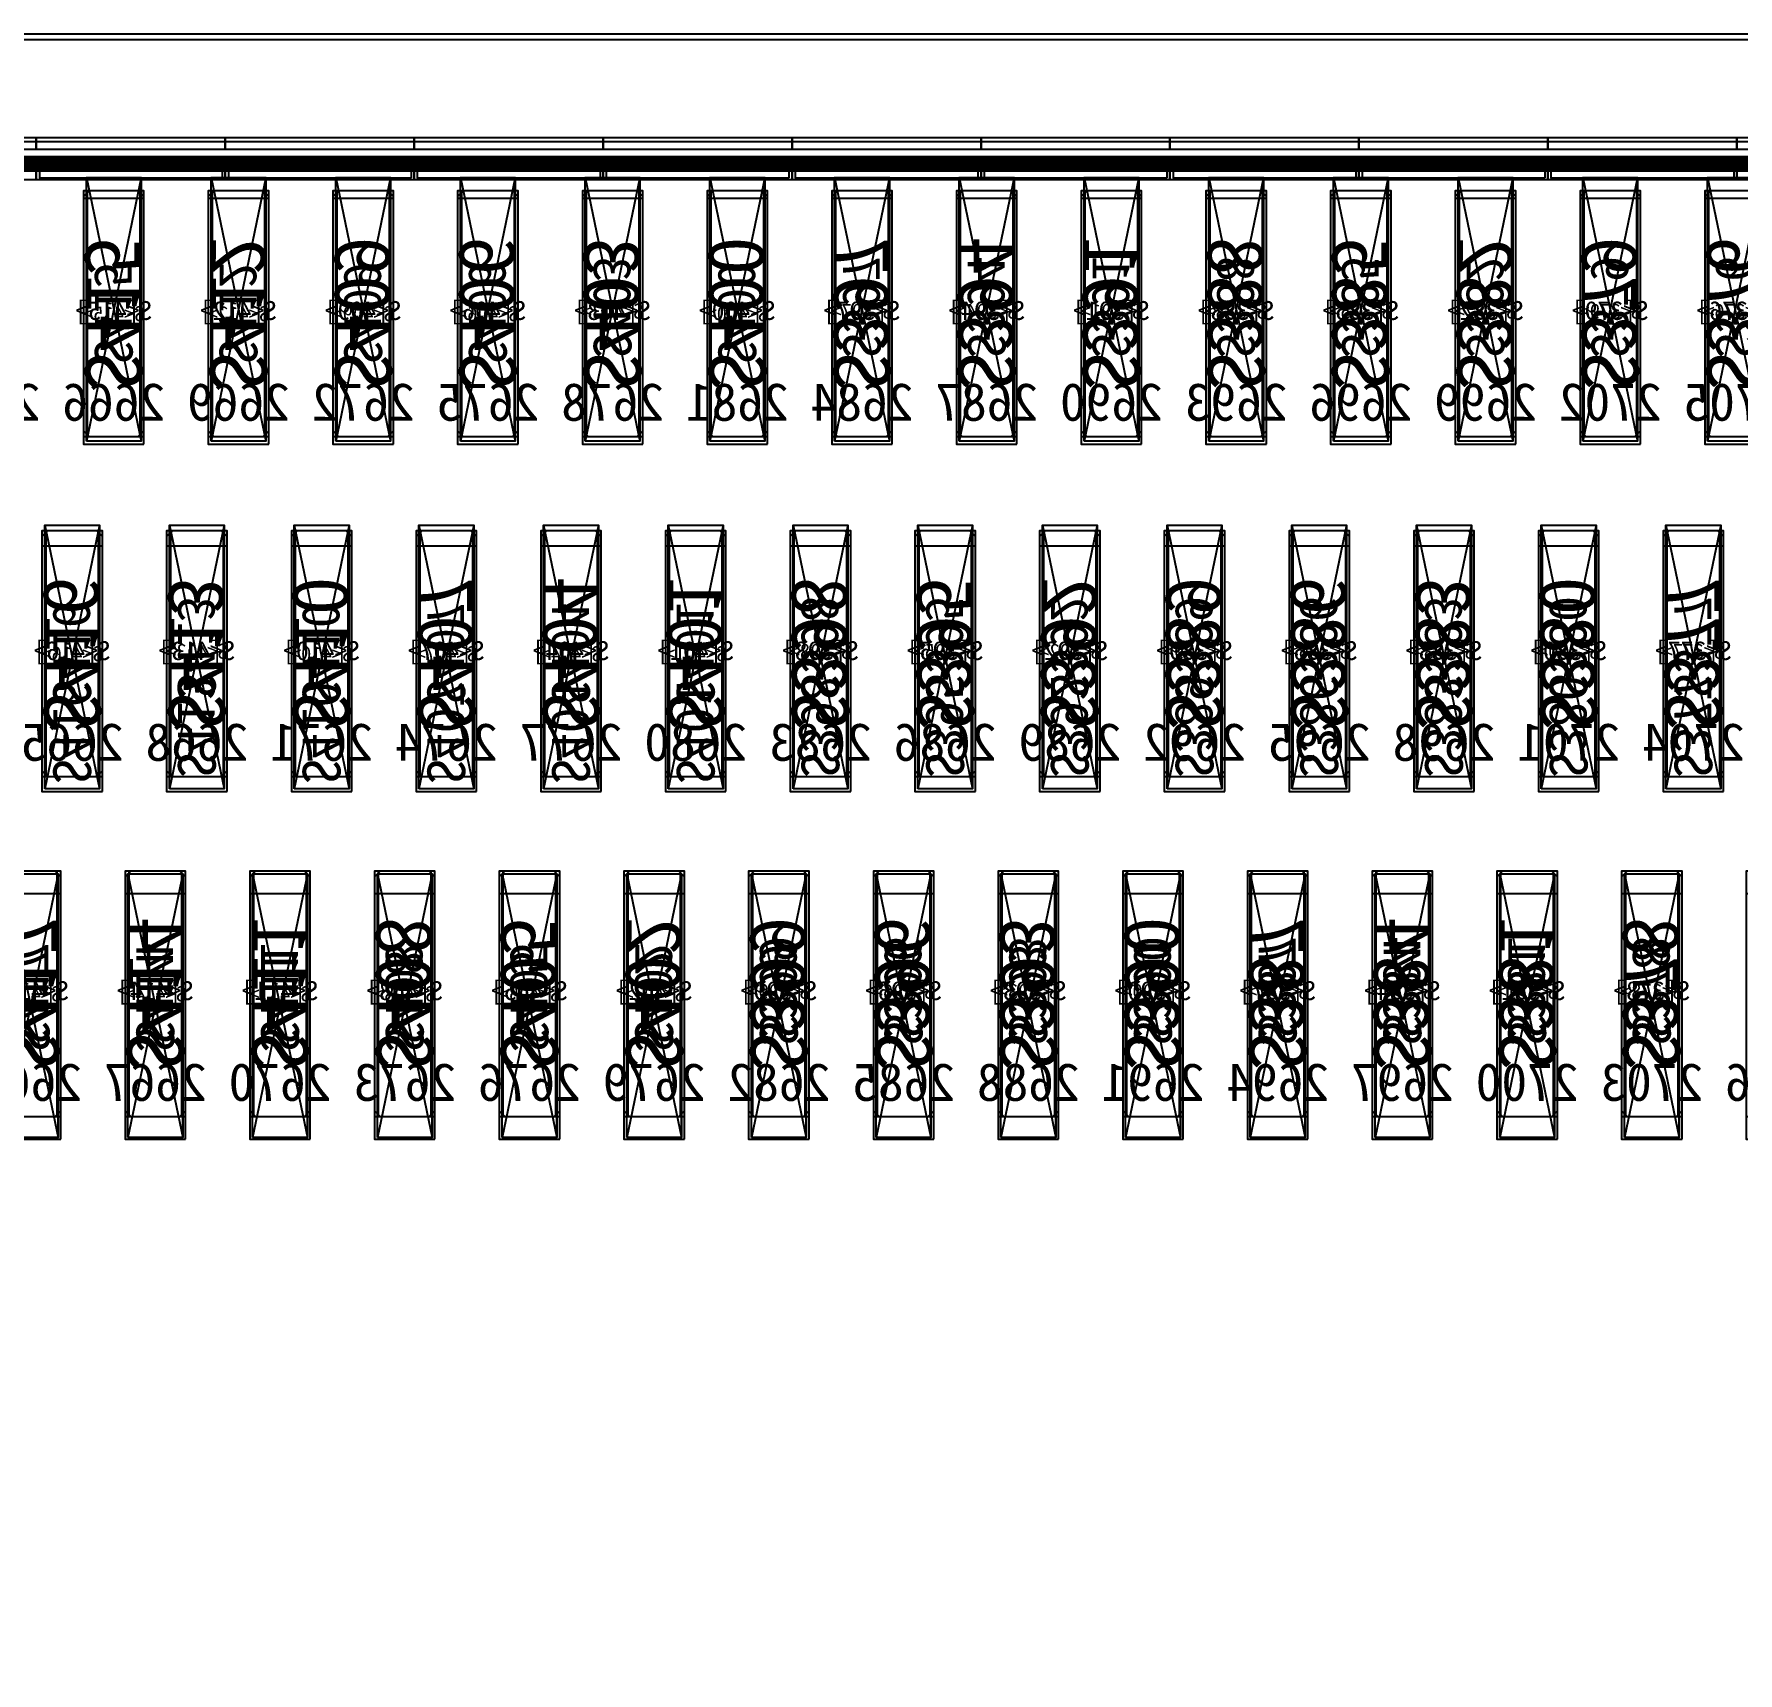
# Model space of a CAD drawing. Header units: millimetres. Extents: x 427 to 2444, y 137 to 817.
# Drawn here: x 1144.5962 to 1145.0471, y 301.2176 to 301.6514 of the extents above; entities that cross this region are included whole.
import ezdxf
from ezdxf.enums import TextEntityAlignment as Align

# ---------------------------------------------------------------- set-up
doc = ezdxf.new("R2010")
doc.units = ezdxf.units.MM
for name, color, linetype in [('L0', 211, 'Continuous'), ('L102', 91, 'Continuous'), ('L114', 213, 'Continuous'), ('L240', 60, 'Continuous'), ('L241', 200, 'Continuous'), ('L242', 51, 'Continuous'), ('L245', 53, 'Continuous'), ('L246', 93, 'Continuous'), ('L247', 13, 'Continuous'), ('L59', 140, 'Continuous'), ('L63', 4, 'Continuous'), ('L98', 150, 'Continuous')]:
    doc.layers.add(name, color=color, linetype=linetype)
doc.styles.add('txt', font='simhei.ttf')

# ---------------------------------------------------------------- blocks, each defined once
blk = doc.blocks.new('HX8394_F_PAD')
at = {"layer": 'L0'}
blk.add_lwpolyline([(-13.86, -0.4025), (-13.86, 0.4025), (13.86, 0.4025), (13.86, -0.4025), (-13.86, -0.4025)], close=True, dxfattribs=at)
at = {"layer": 'L241'}
blk.add_lwpolyline([(-13.9, -0.435), (-13.9, 0.435), (13.9, 0.435), (13.9, -0.435), (-13.9, -0.435)], close=True, dxfattribs=at)
at = {"layer": 'L242'}
for points in [[(-9.406, 0.3285), (-9.4075, 0.33), (-9.4075, 0.392), (-9.406, 0.3935), (-9.393, 0.3935), (-9.3915, 0.392), (-9.3915, 0.33), (-9.393, 0.3285), (-9.406, 0.3285)], [(-9.373, 0.3285), (-9.3745, 0.33), (-9.3745, 0.392), (-9.373, 0.3935), (-9.36, 0.3935), (-9.3585, 0.392), (-9.3585, 0.33), (-9.36, 0.3285), (-9.373, 0.3285)], [(-9.34, 0.3285), (-9.3415, 0.33), (-9.3415, 0.392), (-9.34, 0.3935), (-9.327, 0.3935), (-9.3255, 0.392), (-9.3255, 0.33), (-9.327, 0.3285), (-9.34, 0.3285)], [(-9.307, 0.3285), (-9.3085, 0.33), (-9.3085, 0.392), (-9.307, 0.3935), (-9.294, 0.3935), (-9.2925, 0.392), (-9.2925, 0.33), (-9.294, 0.3285), (-9.307, 0.3285)], [(-9.274, 0.3285), (-9.2755, 0.33), (-9.2755, 0.392), (-9.274, 0.3935), (-9.261, 0.3935), (-9.2595, 0.392), (-9.2595, 0.33), (-9.261, 0.3285), (-9.274, 0.3285)], [(-9.241, 0.3285), (-9.2425, 0.33), (-9.2425, 0.392), (-9.241, 0.3935), (-9.228, 0.3935), (-9.2265, 0.392), (-9.2265, 0.33), (-9.228, 0.3285), (-9.241, 0.3285)], [(-9.208, 0.3285), (-9.2095, 0.33), (-9.2095, 0.392), (-9.208, 0.3935), (-9.195, 0.3935), (-9.1935, 0.392), (-9.1935, 0.33), (-9.195, 0.3285), (-9.208, 0.3285)], [(-9.175, 0.3285), (-9.1765, 0.33), (-9.1765, 0.392), (-9.175, 0.3935), (-9.162, 0.3935), (-9.1605, 0.392), (-9.1605, 0.33), (-9.162, 0.3285), (-9.175, 0.3285)], [(-9.142, 0.3285), (-9.1435, 0.33), (-9.1435, 0.392), (-9.142, 0.3935), (-9.129, 0.3935), (-9.1275, 0.392), (-9.1275, 0.33), (-9.129, 0.3285), (-9.142, 0.3285)], [(-9.109, 0.3285), (-9.1105, 0.33), (-9.1105, 0.392), (-9.109, 0.3935), (-9.096, 0.3935), (-9.0945, 0.392), (-9.0945, 0.33), (-9.096, 0.3285), (-9.109, 0.3285)], [(-9.076, 0.3285), (-9.0775, 0.33), (-9.0775, 0.392), (-9.076, 0.3935), (-9.063, 0.3935), (-9.0615, 0.392), (-9.0615, 0.33), (-9.063, 0.3285), (-9.076, 0.3285)], [(-9.043, 0.3285), (-9.0445, 0.33), (-9.0445, 0.392), (-9.043, 0.3935), (-9.03, 0.3935), (-9.0285, 0.392), (-9.0285, 0.33), (-9.03, 0.3285), (-9.043, 0.3285)], [(-9.01, 0.3285), (-9.0115, 0.33), (-9.0115, 0.392), (-9.01, 0.3935), (-8.997, 0.3935), (-8.9955, 0.392), (-8.9955, 0.33), (-8.997, 0.3285), (-9.01, 0.3285)], [(-8.977, 0.3285), (-8.9785, 0.33), (-8.9785, 0.392), (-8.977, 0.3935), (-8.964, 0.3935), (-8.9625, 0.392), (-8.9625, 0.33), (-8.964, 0.3285), (-8.977, 0.3285)], [(-9.395, 0.2385), (-9.3965, 0.24), (-9.3965, 0.302), (-9.395, 0.3035), (-9.382, 0.3035), (-9.3805, 0.302), (-9.3805, 0.24), (-9.382, 0.2385), (-9.395, 0.2385)], [(-9.362, 0.2385), (-9.3635, 0.24), (-9.3635, 0.302), (-9.362, 0.3035), (-9.349, 0.3035), (-9.3475, 0.302), (-9.3475, 0.24), (-9.349, 0.2385), (-9.362, 0.2385)], [(-9.329, 0.2385), (-9.3305, 0.24), (-9.3305, 0.302), (-9.329, 0.3035), (-9.316, 0.3035), (-9.3145, 0.302), (-9.3145, 0.24), (-9.316, 0.2385), (-9.329, 0.2385)], [(-9.296, 0.2385), (-9.2975, 0.24), (-9.2975, 0.302), (-9.296, 0.3035), (-9.283, 0.3035), (-9.2815, 0.302), (-9.2815, 0.24), (-9.283, 0.2385), (-9.296, 0.2385)], [(-9.263, 0.2385), (-9.2645, 0.24), (-9.2645, 0.302), (-9.263, 0.3035), (-9.25, 0.3035), (-9.2485, 0.302), (-9.2485, 0.24), (-9.25, 0.2385), (-9.263, 0.2385)], [(-9.23, 0.2385), (-9.2315, 0.24), (-9.2315, 0.302), (-9.23, 0.3035), (-9.217, 0.3035), (-9.2155, 0.302), (-9.2155, 0.24), (-9.217, 0.2385), (-9.23, 0.2385)], [(-9.197, 0.2385), (-9.1985, 0.24), (-9.1985, 0.302), (-9.197, 0.3035), (-9.184, 0.3035), (-9.1825, 0.302), (-9.1825, 0.24), (-9.184, 0.2385), (-9.197, 0.2385)], [(-9.164, 0.2385), (-9.1655, 0.24), (-9.1655, 0.302), (-9.164, 0.3035), (-9.151, 0.3035), (-9.1495, 0.302), (-9.1495, 0.24), (-9.151, 0.2385), (-9.164, 0.2385)], [(-9.131, 0.2385), (-9.1325, 0.24), (-9.1325, 0.302), (-9.131, 0.3035), (-9.118, 0.3035), (-9.1165, 0.302), (-9.1165, 0.24), (-9.118, 0.2385), (-9.131, 0.2385)], [(-9.098, 0.2385), (-9.0995, 0.24), (-9.0995, 0.302), (-9.098, 0.3035), (-9.085, 0.3035), (-9.0835, 0.302), (-9.0835, 0.24), (-9.085, 0.2385), (-9.098, 0.2385)], [(-9.065, 0.2385), (-9.0665, 0.24), (-9.0665, 0.302), (-9.065, 0.3035), (-9.052, 0.3035), (-9.0505, 0.302), (-9.0505, 0.24), (-9.052, 0.2385), (-9.065, 0.2385)], [(-9.032, 0.2385), (-9.0335, 0.24), (-9.0335, 0.302), (-9.032, 0.3035), (-9.019, 0.3035), (-9.0175, 0.302), (-9.0175, 0.24), (-9.019, 0.2385), (-9.032, 0.2385)], [(-8.999, 0.2385), (-9.0005, 0.24), (-9.0005, 0.302), (-8.999, 0.3035), (-8.986, 0.3035), (-8.9845, 0.302), (-8.9845, 0.24), (-8.986, 0.2385), (-8.999, 0.2385)], [(-8.966, 0.2385), (-8.9675, 0.24), (-8.9675, 0.302), (-8.966, 0.3035), (-8.953, 0.3035), (-8.9515, 0.302), (-8.9515, 0.24), (-8.953, 0.2385), (-8.966, 0.2385)], [(-9.384, 0.1485), (-9.3855, 0.15), (-9.3855, 0.212), (-9.384, 0.2135), (-9.371, 0.2135), (-9.3695, 0.212), (-9.3695, 0.15), (-9.371, 0.1485), (-9.384, 0.1485)], [(-9.351, 0.1485), (-9.3525, 0.15), (-9.3525, 0.212), (-9.351, 0.2135), (-9.338, 0.2135), (-9.3365, 0.212), (-9.3365, 0.15), (-9.338, 0.1485), (-9.351, 0.1485)], [(-9.318, 0.1485), (-9.3195, 0.15), (-9.3195, 0.212), (-9.318, 0.2135), (-9.305, 0.2135), (-9.3035, 0.212), (-9.3035, 0.15), (-9.305, 0.1485), (-9.318, 0.1485)], [(-9.285, 0.1485), (-9.2865, 0.15), (-9.2865, 0.212), (-9.285, 0.2135), (-9.272, 0.2135), (-9.2705, 0.212), (-9.2705, 0.15), (-9.272, 0.1485), (-9.285, 0.1485)], [(-9.252, 0.1485), (-9.2535, 0.15), (-9.2535, 0.212), (-9.252, 0.2135), (-9.239, 0.2135), (-9.2375, 0.212), (-9.2375, 0.15), (-9.239, 0.1485), (-9.252, 0.1485)], [(-9.219, 0.1485), (-9.2205, 0.15), (-9.2205, 0.212), (-9.219, 0.2135), (-9.206, 0.2135), (-9.2045, 0.212), (-9.2045, 0.15), (-9.206, 0.1485), (-9.219, 0.1485)], [(-9.186, 0.1485), (-9.1875, 0.15), (-9.1875, 0.212), (-9.186, 0.2135), (-9.173, 0.2135), (-9.1715, 0.212), (-9.1715, 0.15), (-9.173, 0.1485), (-9.186, 0.1485)], [(-9.153, 0.1485), (-9.1545, 0.15), (-9.1545, 0.212), (-9.153, 0.2135), (-9.14, 0.2135), (-9.1385, 0.212), (-9.1385, 0.15), (-9.14, 0.1485), (-9.153, 0.1485)], [(-9.12, 0.1485), (-9.1215, 0.15), (-9.1215, 0.212), (-9.12, 0.2135), (-9.107, 0.2135), (-9.1055, 0.212), (-9.1055, 0.15), (-9.107, 0.1485), (-9.12, 0.1485)], [(-9.087, 0.1485), (-9.0885, 0.15), (-9.0885, 0.212), (-9.087, 0.2135), (-9.074, 0.2135), (-9.0725, 0.212), (-9.0725, 0.15), (-9.074, 0.1485), (-9.087, 0.1485)], [(-9.054, 0.1485), (-9.0555, 0.15), (-9.0555, 0.212), (-9.054, 0.2135), (-9.041, 0.2135), (-9.0395, 0.212), (-9.0395, 0.15), (-9.041, 0.1485), (-9.054, 0.1485)], [(-9.021, 0.1485), (-9.0225, 0.15), (-9.0225, 0.212), (-9.021, 0.2135), (-9.008, 0.2135), (-9.0065, 0.212), (-9.0065, 0.15), (-9.008, 0.1485), (-9.021, 0.1485)], [(-8.988, 0.1485), (-8.9895, 0.15), (-8.9895, 0.212), (-8.988, 0.2135), (-8.975, 0.2135), (-8.9735, 0.212), (-8.9735, 0.15), (-8.975, 0.1485), (-8.988, 0.1485)], [(-8.955, 0.1485), (-8.9565, 0.15), (-8.9565, 0.212), (-8.955, 0.2135), (-8.942, 0.2135), (-8.9405, 0.212), (-8.9405, 0.15), (-8.942, 0.1485), (-8.955, 0.1485)]]:
    blk.add_lwpolyline(points, close=True, dxfattribs=at)
at = {"layer": 'L247', "style": 'txt'}
for s, p in [('S376', (-9.3995, 0.362666)), ('S379', (-9.3665, 0.362666)), ('S382', (-9.3335, 0.362666)), ('S385', (-9.3005, 0.362666)), ('S388', (-9.2675, 0.362666)), ('S391', (-9.2345, 0.362666)), ('S394', (-9.2015, 0.362666)), ('S397', (-9.1685, 0.362666)), ('S403', (-9.1025, 0.362666)), ('S400', (-9.1355, 0.361)), ('S406', (-9.0695, 0.361)), ('S409', (-9.0365, 0.361)), ('S412', (-9.0035, 0.361)), ('S415', (-8.9705, 0.361)), ('S377', (-9.3885, 0.272666)), ('S380', (-9.3555, 0.272666)), ('S383', (-9.3225, 0.272666)), ('S386', (-9.2895, 0.272666)), ('S389', (-9.2565, 0.272666)), ('S392', (-9.2235, 0.272666)), ('S395', (-9.1905, 0.272666)), ('S398', (-9.1575, 0.272666)), ('S404', (-9.0915, 0.271)), ('S413', (-8.9925, 0.272666)), ('S401', (-9.1245, 0.271)), ('S407', (-9.0585, 0.271)), ('S410', (-9.0255, 0.271)), ('S416', (-8.9595, 0.271)), ('S378', (-9.3775, 0.182666)), ('S381', (-9.3445, 0.182666)), ('S384', (-9.3115, 0.182666)), ('S387', (-9.2785, 0.182666)), ('S390', (-9.2455, 0.182666)), ('S393', (-9.2125, 0.182666)), ('S396', (-9.1795, 0.182666)), ('S399', (-9.1465, 0.182666)), ('S402', (-9.1135, 0.181)), ('S408', (-9.0475, 0.181)), ('S411', (-9.0145, 0.181)), ('S414', (-8.9815, 0.181)), ('S417', (-8.9485, 0.181)), ('S405', (-9.0805, 0.181))]:
    blk.add_text(s, height=0.01, rotation=90, dxfattribs=at).set_placement(p, align=Align.MIDDLE_CENTER)
blk = doc.blocks.new('NTBUMP_65X16')
at = {"layer": 'L242'}
blk.add_lwpolyline([(-0.008, -0.0325), (-0.008, 0.0325), (0.008, 0.0325), (0.008, -0.0325), (-0.008, -0.0325)], close=True, dxfattribs=at)
blk = doc.blocks.new('ILI9881C_AA_NTBUMP_PM_875UM')
at = {"layer": 'L241'}
blk.add_lwpolyline([(-13.92, -0.4375), (-13.92, 0.4375), (13.92, 0.4375), (13.92, -0.4375), (-13.92, -0.4375)], close=True, dxfattribs=at)
at = {"rotation": 180}
for p in [(-9.3995, 0.365), (-9.3665, 0.365), (-9.3335, 0.365), (-9.3005, 0.365), (-9.2675, 0.365), (-9.2345, 0.365), (-9.2015, 0.365), (-9.1685, 0.365), (-9.1355, 0.365), (-9.1025, 0.365), (-9.0695, 0.365), (-9.0365, 0.365), (-9.0035, 0.365), (-8.9705, 0.365), (-9.3885, 0.275), (-9.3555, 0.275), (-9.3225, 0.275), (-9.2895, 0.275), (-9.2565, 0.275), (-9.2235, 0.275), (-9.1905, 0.275), (-9.1575, 0.275), (-9.1245, 0.275), (-9.0915, 0.275), (-9.0585, 0.275), (-9.0255, 0.275), (-8.9925, 0.275), (-8.9595, 0.275), (-9.3775, 0.185), (-9.3445, 0.185), (-9.3115, 0.185), (-9.2785, 0.185), (-9.2455, 0.185), (-9.2125, 0.185), (-9.1795, 0.185), (-9.1465, 0.185), (-9.1135, 0.185), (-9.0805, 0.185), (-9.0475, 0.185), (-9.0145, 0.185), (-8.9815, 0.185), (-8.9485, 0.185)]:
    blk.add_blockref('NTBUMP_65X16', p, dxfattribs=at)
at = {"layer": 'L246', "style": 'txt'}
for s, p in [('S376', (-9.3995, 0.365)), ('S379', (-9.3665, 0.365)), ('S382', (-9.3335, 0.365)), ('S385', (-9.3005, 0.365)), ('S388', (-9.2675, 0.365)), ('S391', (-9.2345, 0.365)), ('S394', (-9.2015, 0.365)), ('S397', (-9.1685, 0.365)), ('S400', (-9.1355, 0.365)), ('S403', (-9.1025, 0.365)), ('S406', (-9.0695, 0.365)), ('S409', (-9.0365, 0.365)), ('S412', (-9.0035, 0.365)), ('S415', (-8.9705, 0.365)), ('S377', (-9.3885, 0.275)), ('S380', (-9.3555, 0.275)), ('S383', (-9.3225, 0.275)), ('S386', (-9.2895, 0.275)), ('S389', (-9.2565, 0.275)), ('S392', (-9.2235, 0.275)), ('S395', (-9.1905, 0.275)), ('S398', (-9.1575, 0.275)), ('S401', (-9.1245, 0.275)), ('S404', (-9.0915, 0.275)), ('S407', (-9.0585, 0.275)), ('S410', (-9.0255, 0.275)), ('S413', (-8.9925, 0.275)), ('S416', (-8.9595, 0.275)), ('S378', (-9.3775, 0.185)), ('S381', (-9.3445, 0.185)), ('S384', (-9.3115, 0.185)), ('S387', (-9.2785, 0.185)), ('S390', (-9.2455, 0.185)), ('S393', (-9.2125, 0.185)), ('S396', (-9.1795, 0.185)), ('S399', (-9.1465, 0.185)), ('S402', (-9.1135, 0.185)), ('S405', (-9.0805, 0.185)), ('S408', (-9.0475, 0.185)), ('S411', (-9.0145, 0.185)), ('S414', (-8.9815, 0.185)), ('S417', (-8.9485, 0.185))]:
    blk.add_text(s, height=0.015, rotation=90, dxfattribs=at).set_placement(p, align=Align.MIDDLE_CENTER)
for s, p in [('2705', (-9.3995, 0.341666)), ('2702', (-9.3665, 0.341666)), ('2699', (-9.3335, 0.341666)), ('2696', (-9.3005, 0.341666)), ('2693', (-9.2675, 0.341666)), ('2690', (-9.2345, 0.341666)), ('2687', (-9.2015, 0.341666)), ('2684', (-9.1685, 0.341666)), ('2681', (-9.1355, 0.341666)), ('2678', (-9.1025, 0.341666)), ('2675', (-9.0695, 0.341666)), ('2672', (-9.0365, 0.341666)), ('2669', (-9.0035, 0.341666)), ('2666', (-8.9705, 0.341666)), ('2663', (-8.9375, 0.341666)), ('2704', (-9.3885, 0.251666)), ('2701', (-9.3555, 0.251666)), ('2698', (-9.3225, 0.251666)), ('2695', (-9.2895, 0.251666)), ('2692', (-9.2565, 0.251666)), ('2689', (-9.2235, 0.251666)), ('2686', (-9.1905, 0.251666)), ('2683', (-9.1575, 0.251666)), ('2680', (-9.1245, 0.251666)), ('2677', (-9.0915, 0.251666)), ('2674', (-9.0585, 0.251666)), ('2671', (-9.0255, 0.251666)), ('2668', (-8.9925, 0.251666)), ('2665', (-8.9595, 0.251666)), ('2706', (-9.4105, 0.161666)), ('2703', (-9.3775, 0.161666)), ('2700', (-9.3445, 0.161666)), ('2697', (-9.3115, 0.161666)), ('2694', (-9.2785, 0.161666)), ('2691', (-9.2455, 0.161666)), ('2688', (-9.2125, 0.161666)), ('2685', (-9.1795, 0.161666)), ('2682', (-9.1465, 0.161666)), ('2679', (-9.1135, 0.161666)), ('2676', (-9.0805, 0.161666)), ('2673', (-9.0475, 0.161666)), ('2670', (-9.0145, 0.161666)), ('2667', (-8.9815, 0.161666)), ('2664', (-8.9485, 0.161666))]:
    blk.add_text(s, height=0.01, dxfattribs=at).set_placement(p, align=Align.MIDDLE_CENTER)
blk = doc.blocks.new('OUT_3BUMP')
at = {"layer": 'L242'}
for points in [[(0, 0.206), (0, 0.271), (0.016, 0.271), (0.016, 0.206), (0, 0.206)], [(0.011, 0.116), (0.011, 0.181), (0.027, 0.181), (0.027, 0.116), (0.011, 0.116)], [(0.022, 0.026), (0.022, 0.091), (0.038, 0.091), (0.038, 0.026), (0.022, 0.026)]]:
    blk.add_lwpolyline(points, close=True, dxfattribs=at)
blk = doc.blocks.new('JD9365Z_PAD_20170829_Y880')
at = {"layer": 'L241'}
blk.add_lwpolyline([(-13.95, -0.41), (-13.95, 0.41), (13.95, 0.41), (13.95, -0.41), (-13.95, -0.41)], close=True, dxfattribs=at)
at = {"row_count": 1, "column_count": 372, "row_spacing": 0.245, "column_spacing": 0.033}
blk.add_blockref('OUT_3BUMP', (-13.6645, 0.13), dxfattribs=at)
at = {"layer": 'L240', "style": 'txt'}
for s, p in [('S[376]', (-9.3995, 0.369333)), ('S[379]', (-9.3665, 0.369333)), ('S[382]', (-9.3335, 0.369333)), ('S[385]', (-9.3005, 0.369333)), ('S[388]', (-9.2675, 0.369333)), ('S[391]', (-9.2345, 0.369333)), ('S[394]', (-9.2015, 0.369333)), ('S[397]', (-9.1685, 0.369333)), ('S[400]', (-9.1355, 0.369333)), ('S[403]', (-9.1025, 0.369333)), ('S[406]', (-9.0695, 0.369333)), ('S[409]', (-9.0365, 0.369333)), ('S[412]', (-9.0035, 0.369333)), ('S[415]', (-8.9705, 0.369333)), ('S[377]', (-9.3885, 0.279333)), ('S[380]', (-9.3555, 0.279333)), ('S[383]', (-9.3225, 0.279333)), ('S[386]', (-9.2895, 0.279333)), ('S[389]', (-9.2565, 0.279333)), ('S[392]', (-9.2235, 0.279333)), ('S[395]', (-9.1905, 0.279333)), ('S[398]', (-9.1575, 0.279333)), ('S[401]', (-9.1245, 0.279333)), ('S[404]', (-9.0915, 0.279333)), ('S[407]', (-9.0585, 0.279333)), ('S[410]', (-9.0255, 0.279333)), ('S[413]', (-8.9925, 0.279333)), ('S[416]', (-8.9595, 0.279333)), ('S[378]', (-9.3775, 0.189333)), ('S[381]', (-9.3445, 0.189333)), ('S[384]', (-9.3115, 0.189333)), ('S[387]', (-9.2785, 0.189333)), ('S[390]', (-9.2455, 0.189333)), ('S[393]', (-9.2125, 0.189333)), ('S[396]', (-9.1795, 0.189333)), ('S[399]', (-9.1465, 0.189333)), ('S[402]', (-9.1135, 0.189333)), ('S[405]', (-9.0805, 0.189333)), ('S[408]', (-9.0475, 0.189333)), ('S[411]', (-9.0145, 0.189333)), ('S[414]', (-8.9815, 0.189333)), ('S[417]', (-8.9485, 0.189333))]:
    blk.add_text(s, height=0.005, dxfattribs=at).set_placement(p, align=Align.MIDDLE_CENTER)
blk = doc.blocks.new('NV3052C3P_BUMP_ORI_20190911')
at = {"layer": 'L241'}
blk.add_lwpolyline([(-13.8, -0.398), (-13.8, 0.398), (13.8, 0.398), (13.8, -0.398), (-13.8, -0.398)], close=True, dxfattribs=at)
at = {"layer": 'L242'}
for points in [[(-9.4075, 0.32), (-9.4075, 0.385), (-9.3915, 0.385), (-9.3915, 0.32), (-9.4075, 0.32)], [(-9.3745, 0.32), (-9.3745, 0.385), (-9.3585, 0.385), (-9.3585, 0.32), (-9.3745, 0.32)], [(-9.3415, 0.32), (-9.3415, 0.385), (-9.3255, 0.385), (-9.3255, 0.32), (-9.3415, 0.32)], [(-9.3085, 0.32), (-9.3085, 0.385), (-9.2925, 0.385), (-9.2925, 0.32), (-9.3085, 0.32)], [(-9.2755, 0.32), (-9.2755, 0.385), (-9.2595, 0.385), (-9.2595, 0.32), (-9.2755, 0.32)], [(-9.2425, 0.32), (-9.2425, 0.385), (-9.2265, 0.385), (-9.2265, 0.32), (-9.2425, 0.32)], [(-9.2095, 0.32), (-9.2095, 0.385), (-9.1935, 0.385), (-9.1935, 0.32), (-9.2095, 0.32)], [(-9.1765, 0.32), (-9.1765, 0.385), (-9.1605, 0.385), (-9.1605, 0.32), (-9.1765, 0.32)], [(-9.1435, 0.32), (-9.1435, 0.385), (-9.1275, 0.385), (-9.1275, 0.32), (-9.1435, 0.32)], [(-9.1105, 0.32), (-9.1105, 0.385), (-9.0945, 0.385), (-9.0945, 0.32), (-9.1105, 0.32)], [(-9.0775, 0.32), (-9.0775, 0.385), (-9.0615, 0.385), (-9.0615, 0.32), (-9.0775, 0.32)], [(-9.0445, 0.32), (-9.0445, 0.385), (-9.0285, 0.385), (-9.0285, 0.32), (-9.0445, 0.32)], [(-9.0115, 0.32), (-9.0115, 0.385), (-8.9955, 0.385), (-8.9955, 0.32), (-9.0115, 0.32)], [(-8.9785, 0.32), (-8.9785, 0.385), (-8.9625, 0.385), (-8.9625, 0.32), (-8.9785, 0.32)], [(-9.3965, 0.23), (-9.3965, 0.295), (-9.3805, 0.295), (-9.3805, 0.23), (-9.3965, 0.23)], [(-9.3635, 0.23), (-9.3635, 0.295), (-9.3475, 0.295), (-9.3475, 0.23), (-9.3635, 0.23)], [(-9.3305, 0.23), (-9.3305, 0.295), (-9.3145, 0.295), (-9.3145, 0.23), (-9.3305, 0.23)], [(-9.2975, 0.23), (-9.2975, 0.295), (-9.2815, 0.295), (-9.2815, 0.23), (-9.2975, 0.23)], [(-9.2645, 0.23), (-9.2645, 0.295), (-9.2485, 0.295), (-9.2485, 0.23), (-9.2645, 0.23)], [(-9.2315, 0.23), (-9.2315, 0.295), (-9.2155, 0.295), (-9.2155, 0.23), (-9.2315, 0.23)], [(-9.1985, 0.23), (-9.1985, 0.295), (-9.1825, 0.295), (-9.1825, 0.23), (-9.1985, 0.23)], [(-9.1655, 0.23), (-9.1655, 0.295), (-9.1495, 0.295), (-9.1495, 0.23), (-9.1655, 0.23)], [(-9.1325, 0.23), (-9.1325, 0.295), (-9.1165, 0.295), (-9.1165, 0.23), (-9.1325, 0.23)], [(-9.0995, 0.23), (-9.0995, 0.295), (-9.0835, 0.295), (-9.0835, 0.23), (-9.0995, 0.23)], [(-9.0665, 0.23), (-9.0665, 0.295), (-9.0505, 0.295), (-9.0505, 0.23), (-9.0665, 0.23)], [(-9.0335, 0.23), (-9.0335, 0.295), (-9.0175, 0.295), (-9.0175, 0.23), (-9.0335, 0.23)], [(-9.0005, 0.23), (-9.0005, 0.295), (-8.9845, 0.295), (-8.9845, 0.23), (-9.0005, 0.23)], [(-8.9675, 0.23), (-8.9675, 0.295), (-8.9515, 0.295), (-8.9515, 0.23), (-8.9675, 0.23)], [(-9.3855, 0.14), (-9.3855, 0.205), (-9.3695, 0.205), (-9.3695, 0.14), (-9.3855, 0.14)], [(-9.3525, 0.14), (-9.3525, 0.205), (-9.3365, 0.205), (-9.3365, 0.14), (-9.3525, 0.14)], [(-9.3195, 0.14), (-9.3195, 0.205), (-9.3035, 0.205), (-9.3035, 0.14), (-9.3195, 0.14)], [(-9.2865, 0.14), (-9.2865, 0.205), (-9.2705, 0.205), (-9.2705, 0.14), (-9.2865, 0.14)], [(-9.2535, 0.14), (-9.2535, 0.205), (-9.2375, 0.205), (-9.2375, 0.14), (-9.2535, 0.14)], [(-9.2205, 0.14), (-9.2205, 0.205), (-9.2045, 0.205), (-9.2045, 0.14), (-9.2205, 0.14)], [(-9.1875, 0.14), (-9.1875, 0.205), (-9.1715, 0.205), (-9.1715, 0.14), (-9.1875, 0.14)], [(-9.1545, 0.14), (-9.1545, 0.205), (-9.1385, 0.205), (-9.1385, 0.14), (-9.1545, 0.14)], [(-9.1215, 0.14), (-9.1215, 0.205), (-9.1055, 0.205), (-9.1055, 0.14), (-9.1215, 0.14)], [(-9.0885, 0.14), (-9.0885, 0.205), (-9.0725, 0.205), (-9.0725, 0.14), (-9.0885, 0.14)], [(-9.0555, 0.14), (-9.0555, 0.205), (-9.0395, 0.205), (-9.0395, 0.14), (-9.0555, 0.14)], [(-9.0225, 0.14), (-9.0225, 0.205), (-9.0065, 0.205), (-9.0065, 0.14), (-9.0225, 0.14)], [(-8.9895, 0.14), (-8.9895, 0.205), (-8.9735, 0.205), (-8.9735, 0.14), (-8.9895, 0.14)], [(-8.9565, 0.14), (-8.9565, 0.205), (-8.9405, 0.205), (-8.9405, 0.14), (-8.9565, 0.14)]]:
    blk.add_lwpolyline(points, close=True, dxfattribs=at)
at = {"layer": 'L245', "style": 'txt'}
for s, p in [('S<376>', (-9.399527, 0.353333)), ('S<379>', (-9.366527, 0.353333)), ('S<382>', (-9.333527, 0.353333)), ('S<385>', (-9.300527, 0.353333)), ('S<388>', (-9.267527, 0.353333)), ('S<391>', (-9.234527, 0.353333)), ('S<394>', (-9.201527, 0.353333)), ('S<397>', (-9.168527, 0.353333)), ('S<400>', (-9.135527, 0.353333)), ('S<403>', (-9.102527, 0.353333)), ('S<406>', (-9.069527, 0.353333)), ('S<409>', (-9.036527, 0.353333)), ('S<412>', (-9.003527, 0.353333)), ('S<415>', (-8.970527, 0.353333)), ('S<377>', (-9.388527, 0.263333)), ('S<380>', (-9.355527, 0.263333)), ('S<383>', (-9.322527, 0.263333)), ('S<386>', (-9.289527, 0.263333)), ('S<389>', (-9.256527, 0.263333)), ('S<392>', (-9.223527, 0.263333)), ('S<395>', (-9.190527, 0.263333)), ('S<398>', (-9.157527, 0.263333)), ('S<401>', (-9.124527, 0.263333)), ('S<404>', (-9.091527, 0.263333)), ('S<407>', (-9.058527, 0.263333)), ('S<410>', (-9.025527, 0.263333)), ('S<413>', (-8.992527, 0.263333)), ('S<416>', (-8.959527, 0.263333)), ('S<378>', (-9.377527, 0.173333)), ('S<381>', (-9.344527, 0.173333)), ('S<384>', (-9.311527, 0.173333)), ('S<387>', (-9.278527, 0.173333)), ('S<390>', (-9.245527, 0.173333)), ('S<393>', (-9.212527, 0.173333)), ('S<396>', (-9.179527, 0.173333)), ('S<399>', (-9.146527, 0.173333)), ('S<402>', (-9.113527, 0.173333)), ('S<405>', (-9.080527, 0.173333)), ('S<408>', (-9.047527, 0.173333)), ('S<411>', (-9.014527, 0.173333)), ('S<414>', (-8.981527, 0.173333)), ('S<417>', (-8.948527, 0.173333))]:
    blk.add_text(s, height=0.005, dxfattribs=at).set_placement(p, align=Align.MIDDLE_CENTER)
blk = doc.blocks.new('BUMP_14_65')
at = {"layer": 'L242'}
blk.add_lwpolyline([(-0.007, -0.022), (-0.007, 0.043), (0.007, 0.043), (0.007, -0.022), (-0.007, -0.022)], close=True, dxfattribs=at)
blk = doc.blocks.new('FL11283_A_OTHER')
at = {"layer": 'L102'}
blk.add_lwpolyline([(-13.86, 0), (-13.86, 0.41), (0, 0.41), (0, 0), (-13.86, 0)], close=True, dxfattribs=at)
at = {"layer": 'L241'}
blk.add_lwpolyline([(-13.86, -0.41), (-13.86, 0.41), (13.86, 0.41), (13.86, 0.404), (-13.854, 0.404), (-13.854, -0.404), (13.854, -0.404), (13.854, 0.404), (13.86, 0.404), (13.86, -0.41), (-13.86, -0.41)], close=True, dxfattribs=at)
at = {"layer": 'L59'}
blk.add_lwpolyline([(-13.86, -0.41), (-13.86, 0.41), (13.86, 0.41), (13.86, -0.41), (-13.86, -0.41)], close=True, dxfattribs=at)
for p in [(-9.3995, 0.358), (-9.3665, 0.358), (-9.3335, 0.358), (-9.3005, 0.358), (-9.2675, 0.358), (-9.2345, 0.358), (-9.2015, 0.358), (-9.1685, 0.358), (-9.1355, 0.358), (-9.1025, 0.358), (-9.0695, 0.358), (-9.0365, 0.358), (-9.0035, 0.358), (-8.9705, 0.358), (-9.3885, 0.268), (-9.3555, 0.268), (-9.3225, 0.268), (-9.2895, 0.268), (-9.2565, 0.268), (-9.2235, 0.268), (-9.1905, 0.268), (-9.1575, 0.268), (-9.1245, 0.268), (-9.0915, 0.268), (-9.0585, 0.268), (-9.0255, 0.268), (-8.9925, 0.268), (-8.9595, 0.268), (-9.3775, 0.178), (-9.3445, 0.178), (-9.3115, 0.178), (-9.2785, 0.178), (-9.2455, 0.178), (-9.2125, 0.178), (-9.1795, 0.178), (-9.1465, 0.178), (-9.1135, 0.178), (-9.0805, 0.178), (-9.0475, 0.178), (-9.0145, 0.178), (-8.9815, 0.178), (-8.9485, 0.178)]:
    blk.add_blockref('BUMP_14_65', p)
at = {"layer": 'L102', "style": 'txt'}
for s, p in [('S394', (-9.2015, 0.370166)), ('S376', (-9.3995, 0.370166)), ('S379', (-9.3665, 0.370166)), ('S382', (-9.3335, 0.370166)), ('S385', (-9.3005, 0.370166)), ('S388', (-9.2675, 0.370166)), ('S391', (-9.2345, 0.370166)), ('S397', (-9.1685, 0.370166)), ('S400', (-9.1355, 0.3685)), ('S403', (-9.1025, 0.370166)), ('S406', (-9.0695, 0.3685)), ('S409', (-9.0365, 0.3685)), ('S412', (-9.0035, 0.3685)), ('S415', (-8.9705, 0.3685)), ('S377', (-9.3885, 0.259166)), ('S380', (-9.3555, 0.259166)), ('S383', (-9.3225, 0.259166)), ('S386', (-9.2895, 0.259166)), ('S389', (-9.2565, 0.259166)), ('S392', (-9.2235, 0.259166)), ('S395', (-9.1905, 0.259166)), ('S398', (-9.1575, 0.259166)), ('S404', (-9.0915, 0.2575)), ('S413', (-8.9925, 0.259166)), ('S401', (-9.1245, 0.2575)), ('S407', (-9.0585, 0.2575)), ('S410', (-9.0255, 0.2575)), ('S416', (-8.9595, 0.2575)), ('S378', (-9.3775, 0.188166)), ('S381', (-9.3445, 0.188166)), ('S384', (-9.3115, 0.188166)), ('S387', (-9.2785, 0.188166)), ('S390', (-9.2455, 0.188166)), ('S393', (-9.2125, 0.188166)), ('S396', (-9.1795, 0.188166)), ('S399', (-9.1465, 0.188166)), ('S402', (-9.1135, 0.1865)), ('S405', (-9.0805, 0.1865)), ('S408', (-9.0475, 0.1865)), ('S411', (-9.0145, 0.1865)), ('S414', (-8.9815, 0.1865)), ('S417', (-8.9485, 0.1865))]:
    blk.add_text(s, height=0.01, rotation=90, dxfattribs=at).set_placement(p, align=Align.MIDDLE_CENTER)
blk = doc.blocks.new('GC9702_LCDPAD_BUMP')
at = {"layer": 'L242'}
blk.add_lwpolyline([(-0.008, -0.0325), (-0.008, 0.0325), (0.008, 0.0325), (0.008, -0.0325), (-0.008, -0.0325)], close=True, dxfattribs=at)
blk = doc.blocks.new('GC9702_BUMP_NOCOMPENSATION')
at = {"layer": 'L114', "const_width": 0.004}
for points in [[(-9.45, 0.378), (-9.4, 0.378)], [(-9.45, 0.378), (-9.4, 0.378)], [(-9.45, 0.378), (-9.4, 0.378)], [(-9.45, 0.378), (-9.4, 0.378)], [(-9.4, 0.378), (-9.35, 0.378)], [(-9.4, 0.378), (-9.35, 0.378)], [(-9.4, 0.378), (-9.35, 0.378)], [(-9.4, 0.378), (-9.35, 0.378)], [(-9.35, 0.378), (-9.3, 0.378)], [(-9.35, 0.378), (-9.3, 0.378)], [(-9.35, 0.378), (-9.3, 0.378)], [(-9.35, 0.378), (-9.3, 0.378)], [(-9.3, 0.378), (-9.25, 0.378)], [(-9.3, 0.378), (-9.25, 0.378)], [(-9.3, 0.378), (-9.25, 0.378)], [(-9.3, 0.378), (-9.25, 0.378)], [(-9.25, 0.378), (-9.2, 0.378)], [(-9.25, 0.378), (-9.2, 0.378)], [(-9.25, 0.378), (-9.2, 0.378)], [(-9.25, 0.378), (-9.2, 0.378)], [(-9.2, 0.378), (-9.15, 0.378)], [(-9.2, 0.378), (-9.15, 0.378)], [(-9.2, 0.378), (-9.15, 0.378)], [(-9.2, 0.378), (-9.15, 0.378)], [(-9.15, 0.378), (-9.1, 0.378)], [(-9.15, 0.378), (-9.1, 0.378)], [(-9.15, 0.378), (-9.1, 0.378)], [(-9.15, 0.378), (-9.1, 0.378)], [(-9.1, 0.378), (-9.05, 0.378)], [(-9.1, 0.378), (-9.05, 0.378)], [(-9.1, 0.378), (-9.05, 0.378)], [(-9.1, 0.378), (-9.05, 0.378)], [(-9.05, 0.378), (-9, 0.378)], [(-9.05, 0.378), (-9, 0.378)], [(-9.05, 0.378), (-9, 0.378)], [(-9.05, 0.378), (-9, 0.378)], [(-9, 0.378), (-8.95, 0.378)], [(-9, 0.378), (-8.95, 0.378)], [(-9, 0.378), (-8.95, 0.378)], [(-9, 0.378), (-8.95, 0.378)], [(-8.95, 0.378), (-8.9, 0.378)], [(-8.95, 0.378), (-8.9, 0.378)], [(-8.95, 0.378), (-8.9, 0.378)], [(-8.95, 0.378), (-8.9, 0.378)]]:
    blk.add_lwpolyline(points, dxfattribs=at)
at = {"layer": 'L114'}
for points in [[(-9.45, 0.374), (-9.45, 0.38), (-9.4, 0.38), (-9.4, 0.374), (-9.45, 0.374)], [(-9.45, 0.374), (-9.45, 0.38), (-9.4, 0.38), (-9.4, 0.374), (-9.45, 0.374)], [(-9.4, 0.374), (-9.4, 0.38), (-9.35, 0.38), (-9.35, 0.374), (-9.4, 0.374)], [(-9.4, 0.374), (-9.4, 0.38), (-9.35, 0.38), (-9.35, 0.374), (-9.4, 0.374)], [(-9.39926, 0.37443), (-9.39926, 0.379), (-9.35082, 0.379), (-9.35082, 0.37443), (-9.39926, 0.37443)], [(-9.39926, 0.37443), (-9.39926, 0.379), (-9.35082, 0.379), (-9.35082, 0.37443), (-9.39926, 0.37443)], [(-9.35, 0.374), (-9.35, 0.38), (-9.3, 0.38), (-9.3, 0.374), (-9.35, 0.374)], [(-9.35, 0.374), (-9.35, 0.38), (-9.3, 0.38), (-9.3, 0.374), (-9.35, 0.374)], [(-9.34926, 0.37443), (-9.34926, 0.379), (-9.30082, 0.379), (-9.30082, 0.37443), (-9.34926, 0.37443)], [(-9.34926, 0.37443), (-9.34926, 0.379), (-9.30082, 0.379), (-9.30082, 0.37443), (-9.34926, 0.37443)], [(-9.3, 0.374), (-9.3, 0.38), (-9.25, 0.38), (-9.25, 0.374), (-9.3, 0.374)], [(-9.3, 0.374), (-9.3, 0.38), (-9.25, 0.38), (-9.25, 0.374), (-9.3, 0.374)], [(-9.29926, 0.37443), (-9.29926, 0.379), (-9.25082, 0.379), (-9.25082, 0.37443), (-9.29926, 0.37443)], [(-9.29926, 0.37443), (-9.29926, 0.379), (-9.25082, 0.379), (-9.25082, 0.37443), (-9.29926, 0.37443)], [(-9.25, 0.374), (-9.25, 0.38), (-9.2, 0.38), (-9.2, 0.374), (-9.25, 0.374)], [(-9.25, 0.374), (-9.25, 0.38), (-9.2, 0.38), (-9.2, 0.374), (-9.25, 0.374)], [(-9.24926, 0.37443), (-9.24926, 0.379), (-9.20082, 0.379), (-9.20082, 0.37443), (-9.24926, 0.37443)], [(-9.24926, 0.37443), (-9.24926, 0.379), (-9.20082, 0.379), (-9.20082, 0.37443), (-9.24926, 0.37443)], [(-9.2, 0.374), (-9.2, 0.38), (-9.15, 0.38), (-9.15, 0.374), (-9.2, 0.374)], [(-9.2, 0.374), (-9.2, 0.38), (-9.15, 0.38), (-9.15, 0.374), (-9.2, 0.374)], [(-9.19926, 0.37443), (-9.19926, 0.379), (-9.15082, 0.379), (-9.15082, 0.37443), (-9.19926, 0.37443)], [(-9.19926, 0.37443), (-9.19926, 0.379), (-9.15082, 0.379), (-9.15082, 0.37443), (-9.19926, 0.37443)], [(-9.15, 0.374), (-9.15, 0.38), (-9.1, 0.38), (-9.1, 0.374), (-9.15, 0.374)], [(-9.15, 0.374), (-9.15, 0.38), (-9.1, 0.38), (-9.1, 0.374), (-9.15, 0.374)], [(-9.14926, 0.37443), (-9.14926, 0.379), (-9.10082, 0.379), (-9.10082, 0.37443), (-9.14926, 0.37443)], [(-9.14926, 0.37443), (-9.14926, 0.379), (-9.10082, 0.379), (-9.10082, 0.37443), (-9.14926, 0.37443)], [(-9.1, 0.374), (-9.1, 0.38), (-9.05, 0.38), (-9.05, 0.374), (-9.1, 0.374)], [(-9.1, 0.374), (-9.1, 0.38), (-9.05, 0.38), (-9.05, 0.374), (-9.1, 0.374)], [(-9.09926, 0.37443), (-9.09926, 0.379), (-9.05082, 0.379), (-9.05082, 0.37443), (-9.09926, 0.37443)], [(-9.09926, 0.37443), (-9.09926, 0.379), (-9.05082, 0.379), (-9.05082, 0.37443), (-9.09926, 0.37443)], [(-9.05, 0.374), (-9.05, 0.38), (-9, 0.38), (-9, 0.374), (-9.05, 0.374)], [(-9.05, 0.374), (-9.05, 0.38), (-9, 0.38), (-9, 0.374), (-9.05, 0.374)], [(-9.04926, 0.37443), (-9.04926, 0.379), (-9.00082, 0.379), (-9.00082, 0.37443), (-9.04926, 0.37443)], [(-9.04926, 0.37443), (-9.04926, 0.379), (-9.00082, 0.379), (-9.00082, 0.37443), (-9.04926, 0.37443)], [(-9, 0.374), (-9, 0.38), (-8.95, 0.38), (-8.95, 0.374), (-9, 0.374)], [(-9, 0.374), (-9, 0.38), (-8.95, 0.38), (-8.95, 0.374), (-9, 0.374)], [(-8.99926, 0.37443), (-8.99926, 0.379), (-8.95082, 0.379), (-8.95082, 0.37443), (-8.99926, 0.37443)], [(-8.99926, 0.37443), (-8.99926, 0.379), (-8.95082, 0.379), (-8.95082, 0.37443), (-8.99926, 0.37443)], [(-8.95, 0.374), (-8.95, 0.38), (-8.9, 0.38), (-8.9, 0.374), (-8.95, 0.374)], [(-8.95, 0.374), (-8.95, 0.38), (-8.9, 0.38), (-8.9, 0.374), (-8.95, 0.374)]]:
    blk.add_lwpolyline(points, close=True, dxfattribs=at)
at = {"layer": 'L241'}
for points in [[(-9.45, 0.382), (-9.45, 0.385), (-9.4, 0.385), (-9.4, 0.382), (-9.45, 0.382)], [(-9.45, 0.382), (-9.45, 0.385), (-9.4, 0.385), (-9.4, 0.382), (-9.45, 0.382)], [(-9.4, 0.382), (-9.4, 0.385), (-9.35, 0.385), (-9.35, 0.382), (-9.4, 0.382)], [(-9.4, 0.382), (-9.4, 0.385), (-9.35, 0.385), (-9.35, 0.382), (-9.4, 0.382)], [(-9.35, 0.382), (-9.35, 0.385), (-9.3, 0.385), (-9.3, 0.382), (-9.35, 0.382)], [(-9.35, 0.382), (-9.35, 0.385), (-9.3, 0.385), (-9.3, 0.382), (-9.35, 0.382)], [(-9.3, 0.382), (-9.3, 0.385), (-9.25, 0.385), (-9.25, 0.382), (-9.3, 0.382)], [(-9.3, 0.382), (-9.3, 0.385), (-9.25, 0.385), (-9.25, 0.382), (-9.3, 0.382)], [(-9.25, 0.382), (-9.25, 0.385), (-9.2, 0.385), (-9.2, 0.382), (-9.25, 0.382)], [(-9.25, 0.382), (-9.25, 0.385), (-9.2, 0.385), (-9.2, 0.382), (-9.25, 0.382)], [(-9.2, 0.382), (-9.2, 0.385), (-9.15, 0.385), (-9.15, 0.382), (-9.2, 0.382)], [(-9.2, 0.382), (-9.2, 0.385), (-9.15, 0.385), (-9.15, 0.382), (-9.2, 0.382)], [(-9.15, 0.382), (-9.15, 0.385), (-9.1, 0.385), (-9.1, 0.382), (-9.15, 0.382)], [(-9.15, 0.382), (-9.15, 0.385), (-9.1, 0.385), (-9.1, 0.382), (-9.15, 0.382)], [(-9.1, 0.382), (-9.1, 0.385), (-9.05, 0.385), (-9.05, 0.382), (-9.1, 0.382)], [(-9.1, 0.382), (-9.1, 0.385), (-9.05, 0.385), (-9.05, 0.382), (-9.1, 0.382)], [(-9.05, 0.382), (-9.05, 0.385), (-9, 0.385), (-9, 0.382), (-9.05, 0.382)], [(-9.05, 0.382), (-9.05, 0.385), (-9, 0.385), (-9, 0.382), (-9.05, 0.382)], [(-9, 0.382), (-9, 0.385), (-8.95, 0.385), (-8.95, 0.382), (-9, 0.382)], [(-9, 0.382), (-9, 0.385), (-8.95, 0.385), (-8.95, 0.382), (-9, 0.382)], [(-8.95, 0.382), (-8.95, 0.385), (-8.9, 0.385), (-8.9, 0.382), (-8.95, 0.382)], [(-8.95, 0.382), (-8.95, 0.385), (-8.9, 0.385), (-8.9, 0.382), (-8.95, 0.382)]]:
    blk.add_lwpolyline(points, close=True, dxfattribs=at)
at = {"row_count": 1, "column_count": 413, "row_spacing": 0.065, "column_spacing": 0.033}
for p in [(-13.6235, 0.3365), (-13.6125, 0.2445), (-13.6015, 0.1525)]:
    blk.add_blockref('GC9702_LCDPAD_BUMP', p, dxfattribs=at)
at = {"layer": 'L98', "style": 'txt'}
for s, p in [('S<376>', (-9.3995, 0.33917)), ('S<379>', (-9.3665, 0.33917)), ('S<382>', (-9.3335, 0.33917)), ('S<385>', (-9.3005, 0.33917)), ('S<388>', (-9.2675, 0.33917)), ('S<391>', (-9.2345, 0.33917)), ('S<394>', (-9.2015, 0.33917)), ('S<397>', (-9.1685, 0.33917)), ('S<400>', (-9.1355, 0.3385)), ('S<403>', (-9.1025, 0.33917)), ('S<406>', (-9.0695, 0.3385)), ('S<409>', (-9.0365, 0.3385)), ('S<412>', (-9.0035, 0.3385)), ('S<415>', (-8.9705, 0.3385)), ('S<377>', (-9.3885, 0.24917)), ('S<380>', (-9.3555, 0.24917)), ('S<383>', (-9.3225, 0.24917)), ('S<386>', (-9.2895, 0.24917)), ('S<389>', (-9.2565, 0.24917)), ('S<392>', (-9.2235, 0.24917)), ('S<395>', (-9.1905, 0.24917)), ('S<398>', (-9.1575, 0.24917)), ('S<401>', (-9.1245, 0.2485)), ('S<404>', (-9.0915, 0.2485)), ('S<407>', (-9.0585, 0.2485)), ('S<410>', (-9.0255, 0.2485)), ('S<413>', (-8.9925, 0.24917)), ('S<416>', (-8.9595, 0.2485)), ('S<378>', (-9.3775, 0.15917)), ('S<381>', (-9.3445, 0.15917)), ('S<384>', (-9.3115, 0.15917)), ('S<387>', (-9.2785, 0.15917)), ('S<390>', (-9.2455, 0.15917)), ('S<393>', (-9.2125, 0.15917)), ('S<396>', (-9.1795, 0.15917)), ('S<399>', (-9.1465, 0.15917)), ('S<402>', (-9.1135, 0.1585)), ('S<405>', (-9.0805, 0.1585)), ('S<408>', (-9.0475, 0.1585)), ('S<411>', (-9.0145, 0.1585)), ('S<414>', (-8.9815, 0.1585)), ('S<417>', (-8.9485, 0.1585))]:
    blk.add_text(s, height=0.004, dxfattribs=at).set_placement(p, align=Align.MIDDLE_CENTER)
blk = doc.blocks.new('IC_GDS_ALL')
for name, p in [('ILI9881C_AA_NTBUMP_PM_875UM', (0, 0)), ('HX8394_F_PAD', (0, 0.004)), ('GC9702_BUMP_NOCOMPENSATION', (0, 0.0265)), ('NV3052C3P_BUMP_ORI_20190911', (0, 0.0125)), ('JD9365Z_PAD_20170829_Y880', (0, -0.0035)), ('FL11283_A_OTHER', (0, -0.0035))]:
    blk.add_blockref(name, p)
blk = doc.blocks.new('OUTPUT_PAD_SD')
at = {"color": 5, "linetype": 'Continuous'}
blk.add_lwpolyline([(0.00225, 0.078), (0.01675, 0.00825), (0.01675, 0.078), (0.00225, 0.00825)], dxfattribs=at)
at = {"layer": 'L63', "color": 5}
blk.add_lwpolyline([(0.00225, 0.00825), (0.00225, 0.078), (0.01675, 0.078), (0.01675, 0.00825), (0.00225, 0.00825)], close=True, dxfattribs=at)
blk = doc.blocks.new('OUTPUT_PAD_GATE')
at = {"color": 5, "linetype": 'Continuous'}
blk.add_lwpolyline([(0.00175, 0.07125), (0.01625, 0.0015), (0.01625, 0.07125), (0.00175, 0.0015)], dxfattribs=at)
at = {"layer": 'L63', "color": 5}
blk.add_lwpolyline([(0.00175, 0.0015), (0.00175, 0.07125), (0.01625, 0.07125), (0.01625, 0.0015), (0.00175, 0.0015)], close=True, dxfattribs=at)
blk = doc.blocks.new('IC_PAD_ALL')
at = {"row_count": 1, "row_spacing": 0.0685, "column_spacing": 0.066}
for name, p, column_count in [('OUTPUT_PAD_GATE', (0.004, 0.68425), 414), ('OUTPUT_PAD_SD', (0.0365, 0.6775), 414), ('OUTPUT_PAD_GATE', (0.026, 0.59225), 414), ('OUTPUT_PAD_SD', (0.0585, 0.5855), 413), ('OUTPUT_PAD_GATE', (-0.018, 0.5), 414), ('OUTPUT_PAD_SD', (0.0145, 0.49325), 414)]:
    blk.add_blockref(name, p, dxfattribs=dict(at, column_count=column_count))
blk = doc.blocks.new('IC_ALL')
at = {"yscale": -1, "rotation": 180}
blk.add_blockref('IC_GDS_ALL', (14, 0.4375), dxfattribs=at)
blk.add_blockref('IC_PAD_ALL', (0.3525, 0.083))
blk = doc.blocks.new('IC_FPC_OLB_ALL')
blk.add_blockref('IC_ALL', (1.188, 1.0245))

msp = doc.modelspace()

# ---------------------------------------------------------------- block references
msp.add_blockref('IC_FPC_OLB_ALL', (1120.45883, 299.75037))

doc.saveas('drawing.dxf')
